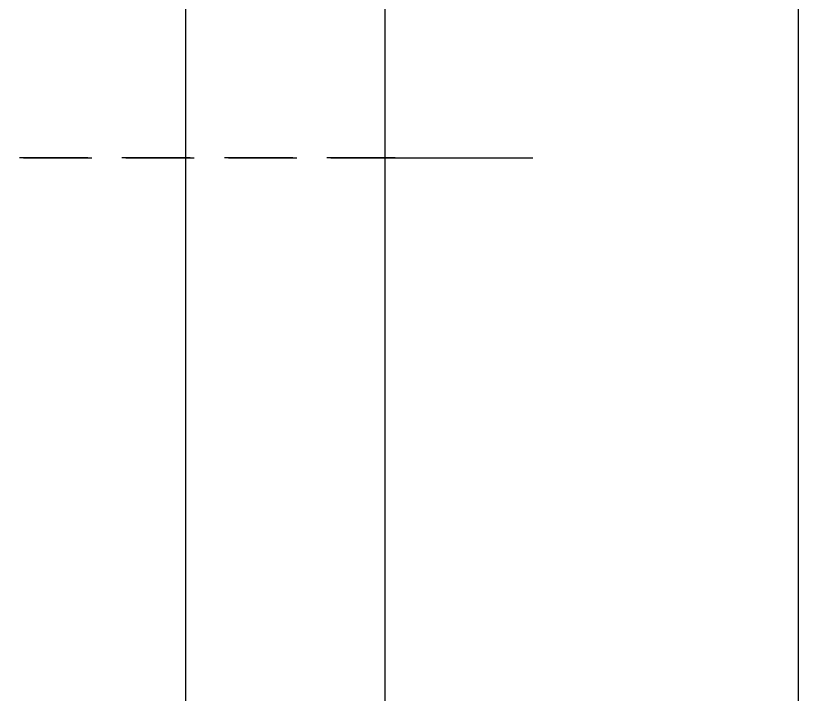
# Model space of a CAD drawing. Header units: millimetres. Extents: x 8 to 867, y 8 to 585.
# Drawn here: x 782.74 to 797.28, y 396.17 to 408.78 of the extents above; entities that cross this region are included whole.
import ezdxf

# ---------------------------------------------------------------- set-up
doc = ezdxf.new("R2010")
doc.units = ezdxf.units.MM
doc.linetypes.add('HIDDEN', pattern=[1.905, 1.27, -0.635])
doc.layers.add('HIDDEN', color=3, linetype='HIDDEN')
doc.layers.add('OUTLINE', color=7, linetype='Continuous', lineweight=25)

msp = doc.modelspace()

# ---------------------------------------------------------------- linework, layer by layer
at = {"layer": 'HIDDEN'}
for p, q in [((789.79089, 406.13342), (744.7799, 406.13342)), ((744.7799, 406.13342), (792.28948, 406.13342)), ((789.79089, 406.13342), (792.34948, 406.13342)), ((792.28948, 406.13342), (792.34377, 406.13342))]:
    msp.add_line(p, q, dxfattribs=at)
at = {"layer": 'OUTLINE'}
for p, q in [((785.90051, 171.57876), (785.90051, 429.83342)), ((789.59975, 171.57876), (789.59975, 429.83342)), ((797.2799, 160.57875), (797.2799, 429.83342))]:
    msp.add_line(p, q, dxfattribs=at)

doc.saveas('drawing.dxf')
